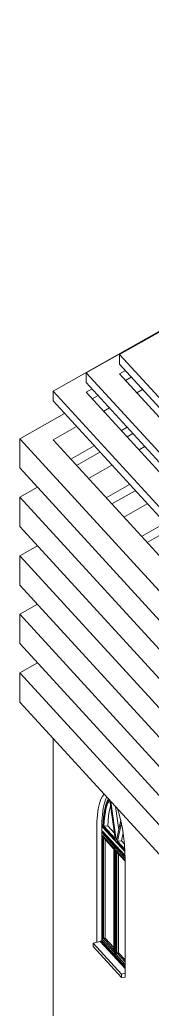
# Model space of a CAD drawing. Header units: millimetres. Extents: x -46414 to 39435, y -16675 to 32999.
# Drawn here: x -29426 to -28141, y 1360 to 10990 of the extents above; entities that cross this region are included whole.
import ezdxf

# ---------------------------------------------------------------- set-up
doc = ezdxf.new("R2010")
doc.units = ezdxf.units.MM
for name, color, linetype, lineweight in [('A-GENM', 13, 'Continuous', 9), ('A-GLAZ', 151, 'Continuous', 9), ('A-ROOF', 132, 'Continuous', 9), ('A-WALL', 113, 'Continuous', 9)]:
    doc.layers.add(name, color=color, linetype=linetype, lineweight=lineweight)

# ---------------------------------------------------------------- blocks, each defined once
blk = doc.blocks.new('HOOR LIGHT - HOOR LIGHT-165948-3D 2')
at = {"layer": 'A-GENM'}
for p, q in [((-23096.1, 10769.6), (-29103.6, 7376.5)), ((-29103.6, 7376.5), (-25721, 3674.1)), ((-29103.6, 7281.5), (-29103.6, 7376.5)), ((-28781, 7364.9), (-28723.8, 7397.2)), ((-25466.8, 3737.4), (-28781, 7364.9)), ((-28666.5, 7334.6), (-28723.8, 7302.3)), ((-25721, 3579.1), (-29103.6, 7281.5))]:
    blk.add_line(p, q, dxfattribs=at)
blk = doc.blocks.new('HOOR LIGHT1 - HOOR LIGHT-166020-3D 2')
at = {"layer": 'A-GENM'}
for p, q in [((-22894, 10879.8), (-28781, 7554.8)), ((-28781, 7554.8), (-25466.8, 3927.3)), ((-28781, 7459.9), (-28781, 7554.8)), ((-28458.4, 7543.3), (-28401.1, 7575.6)), ((-25212.6, 3990.6), (-28458.4, 7543.3)), ((-28343.9, 7513), (-28401.1, 7480.6)), ((-25466.8, 3832.4), (-28781, 7459.9))]:
    blk.add_line(p, q, dxfattribs=at)
blk = doc.blocks.new('HOOR LIGHT2 - HOOR LIGHT-166050-3D 2')
at = {"layer": 'A-GENM'}
for p, q in [((-22692, 10990.1), (-28458.4, 7733.2)), ((-28458.4, 7733.2), (-25212.6, 4180.6)), ((-28458.4, 7733.2), (-28458.4, 7638.3)), ((-25212.6, 4085.6), (-28458.4, 7638.3))]:
    blk.add_line(p, q, dxfattribs=at)
blk = doc.blocks.new('Arched _2_ - Arched _2_ 2-V42-3D 2')
at = {"layer": 'A-GLAZ'}
for p, q in [((-28552.5, 3392.9), (-28499.8, 3020.6)), ((-28490.3, 3010.1), (-28543, 3382.5)), ((-28498, 3333.3), (-28465.8, 3105.2)), ((-28446.1, 3201), (-28486.2, 3005.6)), ((-28630.7, 3117.2), (-28630.7, 2026.1)), ((-28630.5, 3079.5), (-28628, 3093.5)), ((-28628, 3093.5), (-28622.4, 3094)), ((-28628, 3093.5), (-28500, 2953.4)), ((-28494.4, 2953.9), (-28622.4, 3094)), ((-28619.5, 3128.7), (-28614.7, 3129.2)), ((-28405.6, 2894.7), (-28619.5, 3128.7)), ((-28614.7, 3129.2), (-28406, 2900.8)), ((-28609.3, 3140.4), (-28571.8, 3143.8)), ((-28499.8, 3020.6), (-28609.3, 3140.4)), ((-28571.8, 3143.8), (-28507.3, 3073.1)), ((-28476.6, 2995.2), (-28440.2, 3173)), ((-28630.5, 2025), (-28630.5, 3079.5)), ((-28508.5, 2945.9), (-28630.5, 3079.5)), ((-28614.2, 3030.9), (-28624.6, 3052.2)), ((-28624.6, 3052.2), (-28624.6, 2039.1)), ((-28514.5, 2931.8), (-28624.6, 3052.2)), ((-28614.2, 3030.9), (-28614.2, 2050.9)), ((-28515, 2922.3), (-28614.2, 3030.9)), ((-28597.1, 2052.4), (-28597.1, 3012.2)), ((-28485.2, 3010.6), (-28490.3, 3010.1)), ((-28486.2, 3005.6), (-28490.3, 3010.1)), ((-28439.1, 2998.5), (-28476.6, 2995.2)), ((-28407.2, 2919.2), (-28476.6, 2995.2)), ((-28423.3, 3075.9), (-28439.1, 2998.5)), ((-28439.1, 2998.5), (-28410.4, 2967)), ((-28514.5, 1918.6), (-28514.5, 2931.8)), ((-28500, 2953.4), (-28508.5, 2945.9)), ((-28508.5, 2945.9), (-28508.5, 1891.4)), ((-28494.4, 2953.9), (-28500, 2953.4)), ((-28500, 2953.4), (-28500, 1878.4)), ((-28499.8, 2936.4), (-28497.2, 2950.4)), ((-28499.8, 1881.9), (-28499.8, 2936.4)), ((-28403.9, 2831.4), (-28499.8, 2936.4)), ((-28497.2, 2950.4), (-28491.7, 2950.9)), ((-28497.2, 2950.4), (-28404.3, 2848.7)), ((-28494.4, 2950.6), (-28494.4, 2953.9)), ((-28483.5, 2887.8), (-28493.8, 2909.1)), ((-28493.8, 2909.1), (-28493.8, 1896)), ((-28403.5, 2810.3), (-28493.8, 2909.1)), ((-28404.5, 2855.4), (-28491.7, 2950.9)), ((-28483.5, 2887.8), (-28483.5, 1907.8)), ((-28403.5, 2800.3), (-28483.5, 2887.8)), ((-28466.4, 1909.3), (-28466.4, 2869.1)), ((-28645.1, 2024.1), (-28630.7, 2026.1)), ((-28645.1, 2020.6), (-28645.1, 2024.1)), ((-28403.5, 1759.7), (-28645.1, 2024.1)), ((-28508.5, 1891.4), (-28630.5, 2025)), ((-28630.5, 2025), (-28628, 2018.5)), ((-28614.2, 2050.9), (-28624.6, 2039.1)), ((-28624.6, 2039.1), (-28514.5, 1918.6)), ((-28597.1, 2052.4), (-28614.2, 2050.9)), ((-28614.2, 2050.9), (-28515, 1942.3)), ((-28515, 1962.6), (-28597.1, 2052.4)), ((-28714.8, 2002.2), (-28645.1, 2020.6)), ((-28714.8, 1970.1), (-28714.8, 2002.2)), ((-28439.5, 1701), (-28714.8, 2002.2)), ((-28439.5, 1668.9), (-28714.8, 1970.1)), ((-28403.5, 1756.2), (-28645.1, 2020.6)), ((-28500, 1878.4), (-28628, 2018.5)), ((-28508.5, 1891.4), (-28500, 1878.4)), ((-28500, 1878.4), (-28498.5, 1878.5)), ((-28403.5, 1776.4), (-28499.8, 1881.9)), ((-28499.8, 1881.9), (-28497.2, 1875.4)), ((-28403.5, 1772.8), (-28497.2, 1875.4)), ((-28483.5, 1907.8), (-28493.8, 1896)), ((-28493.8, 1896), (-28403.5, 1797.1)), ((-28466.4, 1909.3), (-28483.5, 1907.8)), ((-28483.5, 1907.8), (-28403.5, 1820.3)), ((-28403.5, 1840.5), (-28466.4, 1909.3)), ((-28403.5, 1710.5), (-28439.5, 1701)), ((-28439.5, 1701), (-28439.5, 1668.9)), ((-28439.5, 1668.9), (-28403.5, 1672.1))]:
    blk.add_line(p, q, dxfattribs=at)
for points in [[(-28582, 3426.3, 0), (-28590.4, 3408.9, 0), (-28604.4, 3367.6, 0), (-28615.7, 3316.4, 0), (-28623.9, 3256.6, 0), (-28629, 3189.7, 0), (-28630.7, 3117.2, 0)], [(-28619.5, 3128.7, 0), (-28616.8, 3194.7, 0), (-28610.9, 3255, 0), (-28602.1, 3308, 0), (-28590.5, 3352.2, 0), (-28576.4, 3386.7, 0), (-28563.9, 3406.2, 0)], [(-28561.4, 3403.7, 0), (-28571.6, 3387.1, 0), (-28585.7, 3352.7, 0), (-28597.3, 3308.4, 0), (-28606.1, 3255.5, 0), (-28612, 3195.2, 0), (-28614.7, 3129.2, 0)], [(-28552.9, 3393.4, 0), (-28565.5, 3375.8, 0), (-28577.1, 3350.9, 0), (-28587.2, 3319.5, 0), (-28595.6, 3282.1, 0), (-28602.1, 3239.2, 0), (-28606.7, 3191.7, 0), (-28609.3, 3140.4, 0)], [(-28545, 3339, 0), (-28549.7, 3322.9, 0), (-28558.1, 3285.4, 0), (-28564.6, 3242.6, 0), (-28569.2, 3195.1, 0), (-28571.8, 3143.8, 0)]]:
    blk.add_polyline3d(points, dxfattribs=at)
blk = doc.blocks.new('POLYGON HOORNO1 - POLYGON HOORNO-266158-3D 2')
at = {"layer": 'A-ROOF'}
for p, q in [((-29254.5, 4731.1), (-29426.2, 4634.1)), ((-29426.2, 4634.1), (-25975.2, 856.8)), ((-29426.2, 4349.2), (-29426.2, 4634.1)), ((-25975.2, 572), (-29426.2, 4349.2))]:
    blk.add_line(p, q, dxfattribs=at)
blk = doc.blocks.new('POLYGON HOORNO2 - POLYGON HOORNO-266412-3D 2')
at = {"layer": 'A-ROOF'}
for p, q in [((-27961.4, 6031.3), (-28190.3, 5902)), ((-29254.5, 5300.9), (-29426.2, 5203.9)), ((-29426.2, 5203.9), (-25975.2, 1426.6)), ((-29426.2, 4919), (-29426.2, 5203.9)), ((-25975.2, 1141.7), (-29426.2, 4919))]:
    blk.add_line(p, q, dxfattribs=at)
blk = doc.blocks.new('POLYGON HOORNO3 - POLYGON HOORNO-266474-3D 2')
at = {"layer": 'A-ROOF'}
for p, q in [((-28304.7, 6407.1), (-28533.6, 6277.8)), ((-28416.9, 6150), (-28188, 6279.3)), ((-28016.3, 6091.4), (-28245.2, 5962.1)), ((-29254.5, 5870.6), (-29426.2, 5773.7)), ((-29426.2, 5773.7), (-25975.2, 1996.4)), ((-29426.2, 5488.8), (-29426.2, 5773.7)), ((-25975.2, 1711.5), (-29426.2, 5488.8))]:
    blk.add_line(p, q, dxfattribs=at)
blk = doc.blocks.new('POLYGON HOORNO4 - POLYGON HOORNO-266536-3D 2')
at = {"layer": 'A-ROOF'}
for p, q in [((-28327.8, 6963.8), (-28385, 6931.5)), ((-28648.1, 6782.9), (-28877, 6653.6)), ((-28268.3, 6803.7), (-28211, 6836)), ((-28760.2, 6525.8), (-28531.3, 6655.1)), ((-28359.6, 6467.2), (-28588.6, 6337.9)), ((-29254.5, 6440.4), (-29426.2, 6343.5)), ((-29426.2, 6343.5), (-25975.2, 2566.2)), ((-29426.2, 6058.6), (-29426.2, 6343.5)), ((-25975.2, 2281.3), (-29426.2, 6058.6))]:
    blk.add_line(p, q, dxfattribs=at)
blk = doc.blocks.new('POLYGON HOORNO5 - POLYGON HOORNO-266598-3D 2')
at = {"layer": 'A-ROOF'}
for p, q in [((-28291.3, 7360.4), (-28234.1, 7392.8)), ((-28991.5, 7158.8), (-29426.2, 6913.2)), ((-28611.6, 7179.5), (-28554.4, 7211.9)), ((-29103.6, 6901.7), (-28874.7, 7031)), ((-28382.7, 7023.9), (-28439.9, 6991.6)), ((-29426.2, 6913.2), (-25975.2, 3136)), ((-29426.2, 6628.3), (-29426.2, 6913.2)), ((-25808.8, 3295.4), (-29103.6, 6901.7)), ((-28703, 6843), (-28931.9, 6713.7)), ((-25975.2, 2851.1), (-29426.2, 6628.3))]:
    blk.add_line(p, q, dxfattribs=at)

msp = doc.modelspace()

# ---------------------------------------------------------------- linework, layer by layer
at = {"layer": 'A-WALL'}
for p, q in [((-29103.6, 634.1), (-29103.6, 3996.1)), ((-28678.7, 2011.7), (-28678.7, 3112.9)), ((-28403.5, 2811.7), (-28403.5, 1672.1))]:
    msp.add_line(p, q, dxfattribs=at)
for points in [[(-28678.7, 3112.9, 0), (-28677, 3185.3, 0), (-28672, 3252.3, 0), (-28663.7, 3312.1, 0), (-28652.5, 3363.2, 0), (-28638.4, 3404.5, 0), (-28622, 3435, 0), (-28606, 3452, 0)], [(-28476.2, 3310, 0), (-28460.2, 3257.9, 0), (-28443.8, 3191.5, 0), (-28429.8, 3119.5, 0), (-28418.5, 3043.6, 0), (-28410.2, 2965.8, 0), (-28405.2, 2887.8, 0), (-28403.5, 2811.7, 0)]]:
    msp.add_polyline3d(points, dxfattribs=at)

# ---------------------------------------------------------------- block references
at = {"layer": 'A-GENM'}
for name in ['HOOR LIGHT2 - HOOR LIGHT-166050-3D 2', 'HOOR LIGHT1 - HOOR LIGHT-166020-3D 2', 'HOOR LIGHT - HOOR LIGHT-165948-3D 2']:
    msp.add_blockref(name, (0, 0), dxfattribs=at)
at = {"layer": 'A-GLAZ'}
msp.add_blockref('Arched _2_ - Arched _2_ 2-V42-3D 2', (0, 0), dxfattribs=at)
at = {"layer": 'A-ROOF'}
for name in ['POLYGON HOORNO5 - POLYGON HOORNO-266598-3D 2', 'POLYGON HOORNO4 - POLYGON HOORNO-266536-3D 2', 'POLYGON HOORNO3 - POLYGON HOORNO-266474-3D 2', 'POLYGON HOORNO2 - POLYGON HOORNO-266412-3D 2', 'POLYGON HOORNO1 - POLYGON HOORNO-266158-3D 2']:
    msp.add_blockref(name, (0, 0), dxfattribs=at)

doc.saveas('drawing.dxf')
